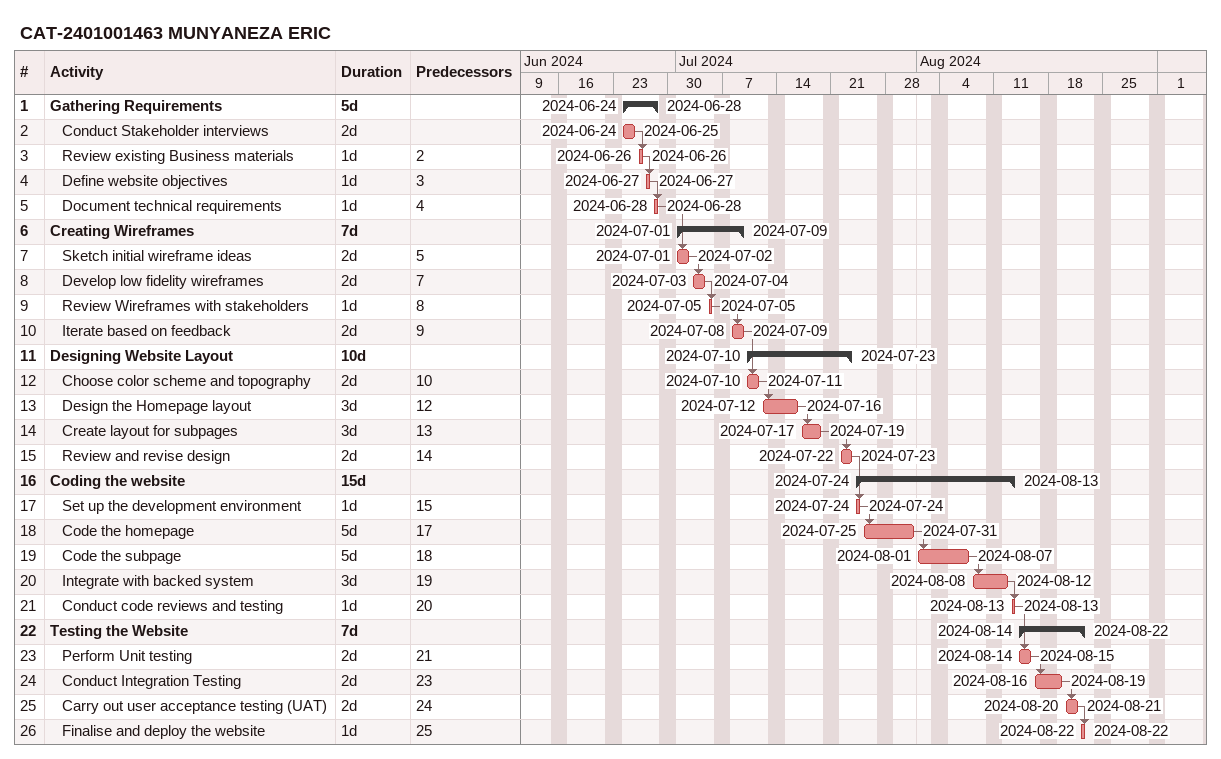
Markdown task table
CAT-2401001463 MUNYANEZA ERIC

| ID | Level | Task | Duration | Start | Finish | Predecessors |
|---|---|---|---|---|---|---|
| 1 | 1 | **Gathering Requirements** | 5d | 2024-06-24 | 2024-06-28 |  |
| 2 | 2 | Conduct Stakeholder interviews | 2d | 2024-06-24 | 2024-06-25 |  |
| 3 | 2 | Review existing Business materials | 1d | 2024-06-26 | 2024-06-26 | 2 |
| 4 | 2 | Define website objectives | 1d | 2024-06-27 | 2024-06-27 | 3 |
| 5 | 2 | Document technical requirements | 1d | 2024-06-28 | 2024-06-28 | 4 |
| 6 | 1 | **Creating Wireframes** | 7d | 2024-07-01 | 2024-07-09 |  |
| 7 | 2 | Sketch initial wireframe ideas | 2d | 2024-07-01 | 2024-07-02 | 5 |
| 8 | 2 | Develop low fidelity wireframes | 2d | 2024-07-03 | 2024-07-04 | 7 |
| 9 | 2 | Review Wireframes with stakeholders | 1d | 2024-07-05 | 2024-07-05 | 8 |
| 10 | 2 | Iterate based on feedback | 2d | 2024-07-08 | 2024-07-09 | 9 |
| 11 | 1 | **Designing Website Layout** | 10d | 2024-07-10 | 2024-07-23 |  |
| 12 | 2 | Choose color scheme and topography | 2d | 2024-07-10 | 2024-07-11 | 10 |
| 13 | 2 | Design the Homepage layout | 3d | 2024-07-12 | 2024-07-16 | 12 |
| 14 | 2 | Create layout for subpages | 3d | 2024-07-17 | 2024-07-19 | 13 |
| 15 | 2 | Review and revise design | 2d | 2024-07-22 | 2024-07-23 | 14 |
| 16 | 1 | **Coding the website** | 15d | 2024-07-24 | 2024-08-13 |  |
| 17 | 2 | Set up the development environment | 1d | 2024-07-24 | 2024-07-24 | 15 |
| 18 | 2 | Code the homepage | 5d | 2024-07-25 | 2024-07-31 | 17 |
| 19 | 2 | Code the subpage | 5d | 2024-08-01 | 2024-08-07 | 18 |
| 20 | 2 | Integrate with backed system | 3d | 2024-08-08 | 2024-08-12 | 19 |
| 21 | 2 | Conduct code reviews and testing | 1d | 2024-08-13 | 2024-08-13 | 20 |
| 22 | 1 | **Testing the Website** | 7d | 2024-08-14 | 2024-08-22 |  |
| 23 | 2 | Perform Unit testing | 2d | 2024-08-14 | 2024-08-15 | 21 |
| 24 | 2 | Conduct Integration Testing | 2d | 2024-08-16 | 2024-08-19 | 23 |
| 25 | 2 | Carry out user acceptance testing (UAT) | 2d | 2024-08-20 | 2024-08-21 | 24 |
| 26 | 2 | Finalise and deploy the website | 1d | 2024-08-22 | 2024-08-22 | 25 |
